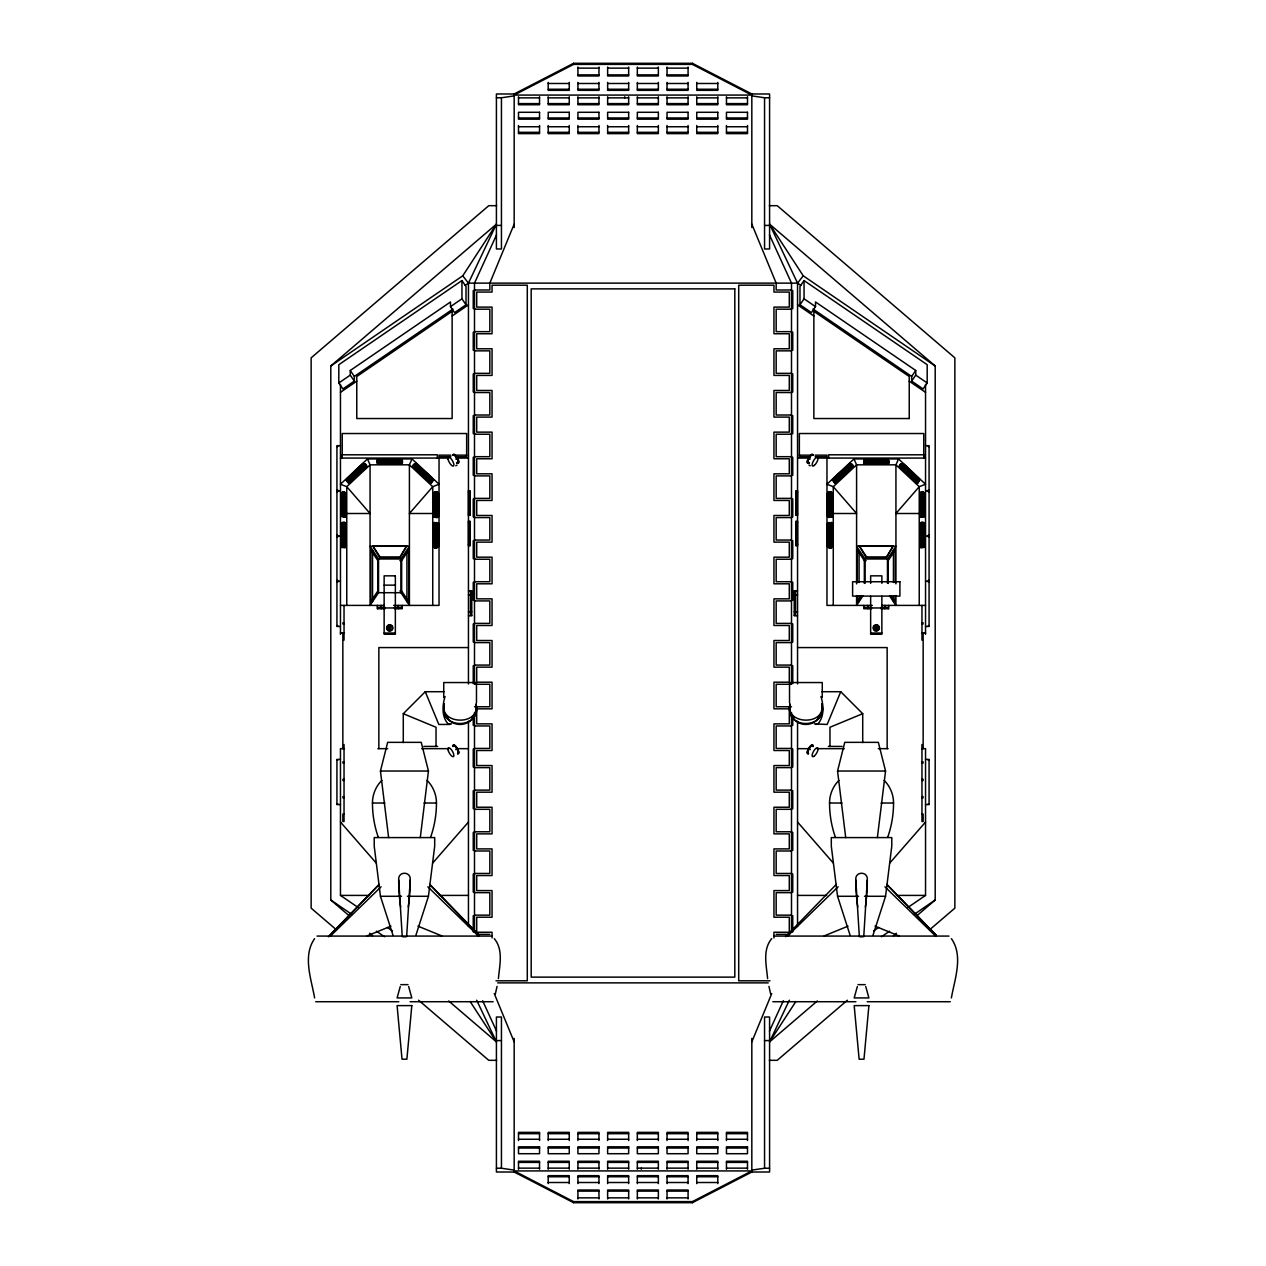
<?xml version="1.0" encoding="UTF-8"?>
<svg xmlns="http://www.w3.org/2000/svg" width="1266" height="1266" viewBox="0 0 1266 1266"><rect width="100%" height="100%" fill="white"/><g stroke="black" fill="none" stroke-linecap="round" stroke-linejoin="round"><path stroke-width="1.5" d="M340.918 515.642L340.965 493.123L344.811 492.442M341.883 516.148L341.852 493.613M341.852 524.108L341.852 545.947M341.883 546.643L341.867 523.871M345.143 523.649L345.175 546.421M341.915 492.933L342.326 492.015L345.697 492.933L345.76 515.452L345.286 517.303L341.915 516.37M341.978 523.792C341.424 521.275 346.694 521.782 345.76 524.346L345.697 546.865L345.286 547.798L342.137 547.213M437.435 516.496L434.206 517.303L433.795 516.37L433.732 493.867C432.703 491.24 438.368 490.717 437.356 493.408M437.482 546.675C437.862 549.112 432.766 548.415 433.732 545.947L433.795 523.428L434.206 522.494L437.435 523.317M437.577 516.37L437.577 492.933M437.498 547.244L437.53 523.222M438.558 515.642L438.558 493.487M438.558 546.137L438.542 523.792M827.442 515.642L827.442 493.487M828.502 547.244L828.613 545.915L827.426 545.931L827.442 523.966M830.29 492.442L830.543 516.006L830.227 492.965M830.29 547.371L830.243 522.89M830.575 546.137L830.528 523.618M831.287 517.288L831.556 492.553M831.461 522.747L831.635 546.865M828.66 493.313C827.568 491.145 833.202 491.129 832.268 493.867L832.205 516.37L831.857 517.288L828.565 516.496M828.613 523.19L831.794 522.494L832.205 523.428L832.268 545.947C833.155 548.384 828.201 549.048 828.518 546.675M924.085 516.37L920.714 517.303L920.303 516.37L920.24 493.867C919.527 489.895 925.62 493.234 924.085 492.933M923.863 547.213L920.714 547.798L920.303 546.865L920.24 524.346C919.258 521.766 924.607 521.244 924.022 523.792M920.825 515.927L920.825 493.613M920.904 493.867L920.873 492.933M920.825 546.421L920.857 523.649M922.328 492.379L921.949 515.832M921.949 523.966L921.949 546.326M924.924 515.563L921.521 515.895L921.49 493.898C921.062 492.015 925.367 492.015 924.94 493.898M925.082 515.642L925.035 493.123L921.3 492.379M924.924 546.057L924.797 547.371L920.999 547.403M925.082 546.137L925.082 524.361L923.911 524.377L924.117 546.643M342.105 524.235L342.896 522.494M344.051 515.832L343.672 492.379M345.175 515.927L345.175 493.613M344.051 546.326L344.051 523.966M434.396 493.661L434.396 492.727M437.625 515.927L437.498 492.553M437.055 546.184L436.643 547.782M437.625 546.421L437.593 523.649M831.572 516.006C828.613 519.646 824.625 515.199 831.018 515.563L831.018 493.898C831.445 492.015 827.141 492.015 827.584 493.898L827.489 516.18M924.133 515.927L924.148 493.613M924.133 546.421L925.082 545.931M406.639 936.713L410.2 879.997C411.197 871.008 397.714 871.008 398.711 879.997L402.256 936.713M863.744 936.713L867.289 879.997C868.286 871.008 854.803 871.008 855.8 879.997L859.361 936.713M413.982 465.097L430.867 481.286M414.425 465.54L430.725 481.159M432.798 480.795L431.089 483.201L430.139 482.852L413.665 467.502C411.054 466.426 414.647 461.979 415.849 464.669M899.54 465.477L899.81 466.236M900.49 465.097L918.42 481.776M918.894 480.431L902.642 464.923C901.566 461.9 897.42 466.22 900.189 467.502L916.647 482.852L917.597 483.201L919.274 480.574M919.195 481.46L918.483 480.257M345.017 523.459L340.997 523.459L340.934 546.326L341.298 547.418L345.048 547.244M434.412 523.966L434.491 522.89M437.055 515.927L436.643 517.288M438.542 516.006L438.416 493.898C438.985 492.142 434.586 491.952 434.982 493.898L434.982 515.42C443.211 516.449 434.475 519.835 434.396 515.436L434.444 492.553M827.584 493.629L827.758 492.395L831.287 492.031M827.458 523.792L827.442 546.326M828.407 523.649L828.375 546.421M920.92 493.487L921.11 492.158M924.117 516.148L925.082 515.436M924.908 515.8L924.797 516.876L921.189 516.876M420.296 837.586L428.446 771.026L421.246 742.351L387.649 742.351L380.449 771.026L388.615 837.586M877.385 837.586L885.551 771.026L878.351 742.351L844.754 742.351L837.554 771.026L845.704 837.586M415.849 935.416L428.446 896.281L434.697 846.147L434.697 837.586L374.214 837.586L374.214 846.147L380.449 896.281L393.061 935.416M872.939 935.416L885.551 896.281L891.786 846.147L891.786 837.586L831.303 837.586L831.303 846.147L837.554 896.281L850.151 935.416M342.453 493.154L342.896 492.015M343.893 515.8L345.76 515.452M345.032 516.18L344.827 517.24M343.877 546.39L343.893 524.013M344.004 546.675L345.76 545.947M435.472 523.618L435.425 546.137M435.82 523.444L433.732 524.346M828.423 492.933L828.423 516.37M828.977 493.154L829.42 492.015M922.107 493.518L922.17 516.164M922.107 524.013L922.123 546.39M498.408 978.618C499.532 965.483 503.662 949.848 494.294 938.644M342.026 523.459L342.089 522.747M343.877 515.895L343.672 516.924M345.08 516.575L345.127 492.933M435.599 523.902L435.805 522.874M437.53 516.575L437.197 516.354M828.47 523.222L828.613 524.377L827.426 524.361M828.644 523.902L828.597 522.747M828.993 523.428L829.42 522.494M831.604 547.07L831.287 547.782M920.968 523.618L924.702 522.874L924.94 524.377M922.012 523.459L922.328 522.874M444.287 704.893C438.4 730.514 483.042 729.2 475.921 703.833A16.363 16.363 0 0 1 460.112 724.453A16.363 16.363 0 0 1 444.287 703.833C438.701 724.912 480.162 725.829 475.921 704.893M790.079 704.893C784.192 730.514 828.834 729.2 821.713 703.833A16.363 16.363 0 0 1 805.888 724.453A16.363 16.363 0 0 1 790.079 703.833C784.493 724.912 825.938 725.829 821.713 704.893M346.821 481.523L347.517 480.257M347.121 480.463L363.358 464.923C364.434 461.868 368.643 466.22 365.811 467.502L349.353 482.852L348.403 483.201L346.773 480.463M365.51 465.097L347.58 481.776M833.012 479.403L835.386 481.65L851.464 466.616L852.002 465.841L849.264 464.068M851.591 465.492L835.133 481.286M852.018 465.097L835.433 481.017M497.047 986.404L495.307 994.111M341.108 523.808L344.273 523.444L344.51 524.377L344.479 546.39L341.14 546.58M343.846 516.085L343.893 493.518M343.861 546.501L343.672 547.418M828.502 492.553L828.613 493.898L827.426 493.867M951.383 997.925C954.675 979.077 963.553 955.941 951.399 938.644M377.094 461.125L378.028 460.729M377.474 460.555L378.835 460.333M378.043 460.555C377.015 458.846 375.907 464.954 378.945 463.815L400.531 463.815C404.471 464.005 401.607 459.59 400.531 459.162C403.174 458.434 403.031 463.989 400.531 463.15M401.433 461.789L402.018 461.758M402.366 462.85L400.926 463.134M863.982 460.555C867.669 456.615 860.579 462.47 865.469 463.15M888.526 461.758L887.403 461.963M888.89 462.85L887.244 463.134M400.246 986.546L397.097 997.925L411.814 997.925L408.649 986.546M857.351 986.546L854.186 997.925L868.903 997.925L865.754 986.546M921.015 523.317L921.284 522.494M924.86 546.58L921.521 546.39L921.49 524.377L921.727 523.444L924.892 523.808M445.062 696.506C442.309 705.225 441.517 716.714 448.101 723.883L451.614 723.883M366.175 466.015C359.465 462.217 365.732 462.77 364.94 466.616L349.242 481.349C348.292 482.884 345.254 479.893 346.947 478.896L362.867 463.799M852.635 466.11L849.913 463.403L832.838 479.355M434.539 522.747L434.365 546.865M830.259 516.322L830.29 516.876M831.414 547.213C823.976 542.386 828.692 551.153 831.018 545.915L831.018 524.377C827.458 519.345 825.448 526.846 831.287 522.51M514.17 224.129L489.831 283.125L489.831 289.993L474.497 289.993M751.83 1041.871L771.738 993.604M821.808 691.711L840.735 691.711L827.173 724.453L814.386 723.883M432.735 513.505L409.409 513.505L432.735 486.698L439.033 484.245L412.02 458.925L409.409 464.828L409.409 605.401L400.958 592.694L400.958 558.986L409.409 546.263L370.068 546.263L378.534 558.986L378.534 592.694L370.068 605.401L370.068 464.828L367.472 458.925L340.459 484.245L346.757 486.698L370.068 513.505L346.757 513.505M919.243 513.505L895.932 513.505L919.243 486.698L925.541 484.245L898.528 458.925L895.932 464.828L895.932 583.895M496.541 234.859L474.497 283.125L474.497 683.624M769.459 1031.141L783.337 1000.757M468.452 683.972L468.452 283.125L496.414 224.129L330.806 365.985L330.806 900.015L348.704 915.35M817.33 1000.979L769.586 1041.871L789.319 1000.219M346.457 480.764L363.753 464.274M366.19 466.236L366.491 465.54M808.61 459.21L808.958 458.276L810.256 459.02M808.61 749.82L808.958 748.871L810.256 749.63M435.82 492.949L433.732 493.867M809.781 457.184L809.243 458.007M809.781 747.795L809.243 748.617M330.806 365.985L462.755 275.814L496.414 224.129M769.586 1041.871L795.871 1001.501M399.407 558.179L406.782 545.836L372.71 545.836L380.085 558.179L399.407 558.179L406.782 545.836M408.712 601.619L401.654 591.016L401.654 560.648L408.712 550.045L408.712 601.619L406.924 601.619M885.915 558.179L893.29 545.836L859.218 545.836L866.593 558.179L885.915 558.179L893.29 545.836M859.076 601.619L857.288 601.619L861.323 595.574M862.921 595.875L856.591 605.401L856.591 595.558M887.466 583.325L887.466 558.986L895.932 546.263L856.591 546.263L865.042 558.986L865.042 583.325M804.052 280.561L799.985 286.512L799.985 304.774L811.443 312.607L815.51 306.641L815.51 301.973L915.729 370.479L915.729 375.132L911.662 381.098L923.104 388.915L927.187 382.965L927.187 364.703L804.052 280.561L804.052 298.808L799.985 304.774M911.662 381.098L911.662 376.429L915.729 370.479M833.06 479.323L832.49 480.051L834.864 482.789M344.811 516.876L340.997 516.338L341.06 493.898C340.633 492.015 344.938 492.015 344.51 493.898L344.479 515.895L341.092 515.8M435.805 492.379L435.599 515.8L433.732 515.452M346.615 479.244L345.982 480.051L348.387 482.568M833.234 480.336L833.645 479.83M471.696 717.806L473.31 715.701M314.601 938.644C302.447 955.941 311.325 979.077 314.617 997.925M817.488 717.806L819.102 715.701M771.706 938.644C762.338 949.848 766.468 965.483 767.592 978.618M797.548 683.972L797.548 283.125L803.245 275.814L769.586 224.129L935.194 365.985L935.194 900.015L917.296 915.35M456.773 462.739A4.526 1.583 60 0 0 457.327 462.945L458.023 462.533A4.526 1.583 60 0 0 457.39 459.21L457.042 458.276L455.744 459.02M456.33 747.731A4.526 1.583 60 0 0 453.766 745.516L452.959 745.99A4.526 1.583 60 0 0 452.959 746.513M453.117 746.228A4.7 1.646 60 0 1 456.963 748A4.7 1.646 60 0 1 457.77 753.492L458.023 753.143M888.479 462.881L887.783 459.21L865.501 459.289C863.871 458.672 863.523 462.976 865.501 462.565L887.498 462.549L887.292 459.305M432.608 863.127L468.452 822.045M889.697 863.127L925.541 822.045M349.511 482.014L365.921 466.568M413.665 467.502L414.947 466.189M415.881 465.144L416.925 464.052L432.798 478.944M429.411 482.267L430.646 480.906M415.739 464.274L431.833 479.64L432.655 478.801M900.189 467.502L901.455 466.189L917.375 481.286M917.154 480.906L916.679 482.172M918.451 479.751L919.433 479.086M917.708 482.52L919.765 479.482L903.275 463.91M346.567 479.086L362.567 464.052L363.421 464.669M379.214 884.38L328.48 936.729L378.597 884.997M785.585 936.729L836.32 884.38M403.284 742.572L403.284 713.692L425.265 691.711L444.192 691.711M330.521 935.938L381.05 886.817M787.61 935.938L838.139 886.817M833.202 478.944L849.075 464.052L850.119 465.144M833.803 479.672L850.261 464.274M833.218 480.843L834.911 483.201L835.861 482.852L852.335 467.502C854.914 466.474 851.432 462.058 850.246 464.606M347.612 480.985L364.687 464.97M347.913 481.302L364.988 465.287M898.528 458.925L853.98 458.925L826.967 484.245L833.265 486.698L856.591 513.505L833.265 513.505M833.977 479.498L849.723 464.733M834.12 480.985L851.195 464.97M838.693 477.298L851.496 465.287M836.019 482.014L851.939 467.091M849.787 464.812L851.116 464.052M836.146 481.776L835.149 482.647M893.416 935.796L896.407 933.248M847.381 1000.219L777.213 1060.322L769.317 1060.322M929.481 929.893L954.865 908.149L954.865 357.851L777.213 205.678L769.317 205.678M348.625 481.286L364.655 466.268L365.811 467.502M349.321 482.172L348.846 480.906M363.975 464.828L365.273 464.211M349.337 482.03L348.672 482.473M434.776 492.015C433.146 493.629 439.46 490.733 438.416 493.629M434.776 522.494C440.251 526.387 439.207 519.899 434.982 524.377L434.982 545.915C435.773 550.647 443.527 542.987 434.586 547.213M835.069 481.159L834.088 481.776M461.948 280.561L338.813 364.703L338.813 382.965L342.896 388.915L354.338 381.098L354.338 376.429L350.271 370.479L450.49 301.973L450.49 306.641L454.557 312.607L466.015 304.774L466.015 286.512L461.948 280.561L461.948 298.808L466.015 304.774M465.208 285.341L468.452 283.125L797.548 283.125L800.792 285.341M338.813 382.965L350.271 375.132L350.271 370.479M450.49 306.641L461.948 298.808M354.338 376.429L452.943 309.046M340.459 392.318L356.775 381.161M452.136 315.994L468.452 304.837M873.698 930.842L878.557 927.519M907.722 907.58L925.541 895.41L925.541 748.665L921.601 748.665M881.437 936.745L889.587 931.19M914.02 914.479L935.194 900.015M363.722 464.606L364.608 464.052M414.884 464.052L416.213 464.812M431.912 481.776L430.931 481.159M900.727 464.211L902.025 464.828M901.392 464.052L902.278 464.606M916.806 482.156L917.977 482.789M456.757 458.007L456.219 457.184A4.526 1.583 60 0 0 454.858 455.633M455.776 465.793L457.073 465.049M456.757 748.617L456.219 747.795M455.744 749.63L457.042 748.871L457.39 749.82M457.691 753.492L458.134 753.08A4.526 1.583 60 0 0 457.501 749.757M514.17 95.884L501.447 97.767L501.447 248.975L496.414 248.975L496.414 93.985L514.17 93.985L573.593 63.3L692.407 63.3L751.83 93.985L769.586 93.985L769.586 248.975L764.553 248.975L764.553 97.767L751.83 95.884M573.593 64.392L514.17 95.077L751.83 95.077L692.407 64.392L573.593 64.392L573.593 63.3M692.407 1201.608L751.83 1170.923L514.17 1170.923L573.593 1201.608L692.407 1201.608L692.407 1202.7L573.593 1202.7L514.17 1172.015L496.414 1172.015L496.414 1017.025L501.447 1017.025L501.447 1168.233L514.17 1170.116M692.407 1202.7L751.83 1172.015L769.586 1172.015L769.586 1017.025L764.553 1017.025L764.553 1168.233L751.83 1170.116M862.716 742.572L862.716 713.692L829.974 727.254L829.974 746.418M367.156 935.875L390.941 926.158M824.245 935.875L848.03 926.158M864.298 460.333L863.618 463.356L864.536 463.752L887.055 463.815C890.061 464.97 889.048 458.846 887.957 460.555M888.653 463.008L887.783 463.103M816.143 724.453L817.899 723.883C824.482 716.714 823.691 705.225 820.938 696.506M863.998 460.27L865.01 460.349M431.089 482.568L433.51 480.051L432.925 479.086L416.767 463.91L415.628 463.277L413.365 466.11M917.85 482.821L916.663 482.03M378.835 459.289L378.502 462.549L401.449 462.343L400.99 459.321L378.756 459.162L377.49 459.463L377.679 462.96M378.249 460.128L401.243 460.128M401.1 462.09L400.531 463.815M864.757 460.128L887.751 460.128M887.055 463.815L887.608 462.09M378.471 460.112L378.961 459.162L400.531 459.162M400.784 463.229L378.945 463.229M887.244 462.106L865.469 462.106M577.929 68.142L598.96 68.142M607.633 68.142L628.664 68.142M637.336 68.142L658.367 68.142M667.04 68.142L688.071 68.142M577.929 74.884L598.96 74.884M607.633 74.884L628.664 74.884M637.336 74.884L658.367 74.884M667.04 74.884L688.071 74.884M548.21 83.493L569.257 83.493M577.929 83.493L598.96 83.493M607.633 83.493L628.664 83.493M637.336 83.493L658.367 83.493M667.04 83.493L688.071 83.493M696.743 83.493L717.79 83.493M548.21 89.237L569.257 89.237M577.929 89.237L598.96 89.237M607.633 89.237L628.664 89.237M637.336 89.237L658.367 89.237M667.04 89.237L688.071 89.237M696.743 89.237L717.79 89.237M496.414 97.767L501.447 97.767M518.506 97.862L539.538 97.862M548.21 97.862L569.257 97.862M577.929 97.862L598.96 97.862M607.633 97.862L628.664 97.862M637.336 97.862L658.367 97.862M667.04 97.862L688.071 97.862M696.743 97.862L717.79 97.862M726.462 97.862L747.494 97.862M764.553 97.767L769.586 97.767M518.506 103.606L539.538 103.606M548.21 103.606L569.257 103.606M577.929 103.606L598.96 103.606M607.633 103.606L628.664 103.606M637.336 103.606L658.367 103.606M667.04 103.606L688.071 103.606M696.743 103.606L717.79 103.606M726.462 103.606L747.494 103.606M518.506 117.96L539.538 117.96M548.21 117.96L569.257 117.96M577.929 117.96L598.96 117.96M607.633 117.96L628.664 117.96M637.336 117.96L658.367 117.96M667.04 117.96L688.071 117.96M696.743 117.96L717.79 117.96M726.462 117.96L747.494 117.96M518.506 126.742L539.538 126.742M548.21 126.742L569.257 126.742M577.929 126.742L598.96 126.742M607.633 126.742L628.664 126.742M637.336 126.742L658.367 126.742M667.04 126.742L688.071 126.742M696.743 126.742L717.79 126.742M726.462 126.742L747.494 126.742M518.506 132.313L539.538 132.313M548.21 132.313L569.257 132.313M577.929 132.313L598.96 132.313M607.633 132.313L628.664 132.313M637.336 132.313L658.367 132.313M667.04 132.313L688.071 132.313M696.743 132.313L717.79 132.313M726.462 132.313L747.494 132.313M496.683 205.678L488.787 205.678L311.135 357.851L311.135 908.149L336.519 929.893M496.414 225.427L501.447 225.427M764.553 225.427L769.586 225.427M791.503 289.993L776.169 289.993L776.169 283.125L751.83 224.129M474.497 290.626L473.247 290.626L473.247 308.54L474.497 308.54M791.503 290.626L792.753 290.626L792.753 308.54L791.503 308.54M474.497 309.189L489.831 309.189L489.831 331.66L474.497 331.66M791.503 309.189L776.169 309.189L776.169 331.66L791.503 331.66M474.497 332.309L473.247 332.309L473.247 350.207L474.497 350.207M791.503 332.309L792.753 332.309L792.753 350.207L791.503 350.207M474.497 350.856L489.831 350.856L489.831 373.343L474.497 373.343M791.503 350.856L776.169 350.856L776.169 373.343L791.503 373.343M474.497 373.992L473.247 373.992L473.247 391.89L474.497 391.89M791.503 373.992L792.753 373.992L792.753 391.89L791.503 391.89M474.497 392.539L489.831 392.539L489.831 415.011L474.497 415.011M791.503 392.539L776.169 392.539L776.169 415.011L791.503 415.011M474.497 415.659L473.247 415.659L473.247 433.573L474.497 433.573M791.503 415.659L792.753 415.659L792.753 433.573L791.503 433.573M474.497 434.222L489.831 434.222L489.831 456.694L474.497 456.694M791.503 434.222L776.169 434.222L776.169 456.694L791.503 456.694M340.459 445.679L336.93 445.679L336.93 626.48L340.459 626.48M925.541 445.679L929.07 445.679L929.07 626.48L925.541 626.48M336.93 446.518L337.816 446.518M928.184 446.518L929.07 446.518M450.87 455.159L439.033 455.159L439.033 456.773L450.87 456.773M454.81 455.159L466.648 455.159M799.352 455.159L811.19 455.159M815.13 455.159L826.967 455.159L826.967 456.773L815.13 456.773M456.789 456.773L466.648 456.773L466.648 433.526L342.247 433.526L342.247 456.773M809.211 456.773L799.352 456.773L799.352 433.526L923.753 433.526L923.753 456.773M474.497 457.343L473.247 457.343L473.247 475.241L474.497 475.241M791.503 457.343L792.753 457.343L792.753 475.241L791.503 475.241M340.459 458.07L448.829 458.07M456.678 458.07L468.452 458.07M797.548 458.07L809.322 458.07M817.171 458.07L925.541 458.07M367.472 458.925L412.02 458.925M865.469 459.162L887.039 459.162L887.529 460.112M378.043 461.235L401.449 461.235M864.551 461.235L887.957 461.235M400.531 462.106L378.756 462.106M887.055 463.229L865.216 463.229M474.497 475.889L489.831 475.889L489.831 498.377L474.497 498.377M791.503 475.889L776.169 475.889L776.169 498.377L791.503 498.377M336.93 490.037L337.816 490.037M928.184 490.037L929.07 490.037M468.452 490.385L468.452 515.673M797.548 490.385L797.548 515.673M336.93 490.876L340.459 490.876M469.037 490.765L470.097 490.765L470.097 515.278L469.037 515.294M796.963 490.765L795.903 490.765L795.903 515.278L796.963 515.294M925.541 490.876L929.07 490.876M469.037 491.319L470.097 491.319M795.903 491.319L796.963 491.319M336.93 491.73L337.816 491.73M928.184 491.73L929.07 491.73M468.452 492.237L470.097 492.252M795.903 492.252L797.548 492.237M469.037 492.268L470.097 492.268M795.903 492.268L796.963 492.268M340.918 493.867L342.089 493.898M343.909 493.898L345.76 493.867M437.387 493.898L438.574 493.867M830.433 493.898L832.268 493.867M920.24 493.867L922.091 493.898L922.107 515.8M923.911 493.898L925.082 493.867M474.497 499.01L473.247 499.01L473.247 516.924L474.497 516.924M791.503 499.01L792.753 499.01L792.753 516.924L791.503 516.924M468.452 513.822L470.097 513.79M795.903 513.806L797.548 513.822M469.037 514.724L470.097 514.724M795.903 514.724L796.963 514.724M340.918 515.436L341.867 515.927M437.387 515.42L438.574 515.436M827.426 515.436L828.47 515.832M830.433 515.42L832.268 515.452M920.24 515.452L922.091 515.42M474.497 517.572L489.831 517.572L489.831 540.044L474.497 540.044M791.503 517.572L776.169 517.572L776.169 540.044L791.503 540.044M468.452 520.88L468.452 546.168M797.548 520.88L797.548 546.168M469.037 521.244L470.097 521.244L470.097 545.773L469.037 545.788M796.963 521.244L795.903 521.244L795.903 545.773L796.963 545.788M469.037 521.814L470.097 521.814M795.903 521.814L796.963 521.814M468.452 522.731L470.097 522.763M795.903 522.763L797.548 522.731M342.089 524.377L340.918 524.361L340.918 546.137M343.909 524.377L345.76 524.346M437.387 524.377L438.558 523.966M830.433 524.377L832.268 524.346M920.24 524.346L922.091 524.377L922.012 546.833M336.93 535.249L337.816 535.249M928.184 535.249L929.07 535.249M336.93 536.088L340.459 536.088M925.541 536.088L929.07 536.088M336.93 536.926L337.816 536.926M928.184 536.926L929.07 536.926M474.497 540.693L473.247 540.693L473.247 558.607L474.497 558.607M791.503 540.693L792.753 540.693L792.753 558.607L791.503 558.607M468.452 544.317L470.097 544.285M795.903 544.285L797.548 544.317M469.037 545.219L470.097 545.219M795.903 545.219L796.963 545.219M340.918 545.931L341.867 546.421M433.732 545.947L435.567 545.915L435.805 547.418M437.387 545.915L438.574 545.931L438.574 524.361M830.433 545.915L832.268 545.947M920.24 545.947L922.091 545.915M372.71 545.836L380.085 556.929L399.407 556.929M859.218 545.836L866.593 556.929L885.915 556.929M378.534 558.986L400.958 558.986M865.042 558.986L887.466 558.986M474.497 559.24L489.831 559.24L489.831 581.727L474.497 581.727M791.503 559.24L776.169 559.24L776.169 581.727L791.503 581.727M399.882 560.648L401.654 560.648M857.288 582.518L857.288 550.045L864.346 560.648L866.118 560.648M336.93 580.445L337.816 580.445M928.184 580.445L929.07 580.445M336.93 581.284L340.459 581.284M925.541 581.284L929.07 581.284M336.93 582.123L337.816 582.123M928.184 582.123L929.07 582.123M474.497 582.376L473.247 582.376L473.247 600.274L474.497 600.274M791.503 582.376L792.753 582.376L792.753 600.274L791.503 600.274M384.136 585.145L395.356 585.145M468.452 590.795L471.759 590.795L471.759 615.798L468.452 615.798M797.548 590.795L794.241 590.795L794.241 615.798L797.548 615.798M399.882 591.016L401.654 591.016M471.759 591.269L470.461 591.269L470.461 615.292L471.759 615.323M794.241 591.269L795.539 591.269L795.539 615.292L794.241 615.323M378.534 592.694L400.958 592.694M468.452 594.798L471.759 594.814M794.241 594.798L797.548 594.798M474.497 600.923L489.831 600.923L489.831 623.394L474.497 623.394M791.503 600.923L776.169 600.923L776.169 623.394L791.503 623.394M340.459 605.401L384.136 605.401M393.679 605.401L439.033 605.401L439.033 458.07M872.321 605.401L826.967 605.401L826.967 458.07M881.864 605.401L925.541 605.401M378.186 607.411L385.022 607.411M394.454 607.411L401.654 607.411M864.346 607.411L871.546 607.411M880.978 607.411L887.814 607.411M384.136 607.965L395.356 607.965M870.644 607.965L881.864 607.965M385.022 608.724L377.236 608.724L377.236 605.401M394.454 608.724L402.24 608.724L402.24 605.401M871.546 608.724L863.76 608.724L863.76 605.401M880.978 608.724L888.764 608.724L888.764 605.401M468.452 611.81L471.759 611.795M794.241 611.795L797.548 611.81M342.849 622.793L344.036 622.793M921.965 622.793L923.151 622.793M342.849 623.98L344.036 623.98M474.497 624.043L473.247 624.043L473.247 641.957L474.497 641.957M791.503 624.043L792.753 624.043L792.753 641.957L791.503 641.957M921.965 623.98L923.151 623.98M336.93 625.641L337.816 625.641M928.184 625.641L929.07 625.641M340.459 633L344.399 633M384.136 633.016L395.356 633.016M870.644 633.016L881.864 633.016M921.601 633L925.541 633M474.497 642.606L489.831 642.606L489.831 665.077L474.497 665.077M791.503 642.606L776.169 642.606L776.169 665.077L791.503 665.077M468.452 647.575L378.851 647.575L378.851 748.665M797.548 647.575L887.15 647.575L887.15 748.665M474.497 665.726L473.247 665.726L473.247 683.624M791.503 665.726L792.753 665.726L792.753 683.624M474.497 684.273L489.831 684.273L489.831 706.76L474.497 706.76M791.503 684.273L776.169 684.273L776.169 706.76L791.503 706.76M449.857 724.453L438.827 724.453L425.265 691.711M474.497 725.307L473.247 725.307L473.247 716.35M791.503 725.307L792.753 725.307L792.753 716.35M474.497 725.956L489.831 725.956L489.831 748.428L474.497 748.428M791.503 725.956L776.169 725.956L776.169 748.428L791.503 748.428M423.888 746.418L437.656 746.418M828.344 746.418L842.112 746.418M344.399 748.665L340.459 748.665L340.459 895.41L358.278 907.58M377.869 748.665L387.712 748.665M421.705 748.665L448.971 748.665M456.63 748.665L468.452 748.665M797.548 748.665L809.37 748.665M817.029 748.665L844.295 748.665M878.288 748.665L888.131 748.665M474.497 749.076L473.247 749.076L473.247 766.99L474.497 766.99M791.503 749.076L792.753 749.076L792.753 766.99L791.503 766.99M340.459 759.394L336.93 759.394L336.93 804.59L340.459 804.59M925.541 759.394L929.07 759.394L929.07 804.59L925.541 804.59M336.93 760.233L337.816 760.233M928.184 760.233L929.07 760.233M342.849 761.895L344.036 761.895M921.965 761.895L923.151 761.895M342.849 763.082L344.036 763.082M921.965 763.082L923.151 763.082M474.497 767.623L489.831 767.623L489.831 790.111L474.497 790.111M791.503 767.623L776.169 767.623L776.169 790.111L791.503 790.111M380.449 771.026L428.446 771.026M837.554 771.026L885.551 771.026M342.849 779.286L344.036 779.286M921.965 779.286L923.151 779.286M342.849 780.457L344.036 780.457M921.965 780.457L923.151 780.457M474.497 790.759L473.247 790.759L473.247 808.658L474.497 808.658M791.503 790.759L792.753 790.759L792.753 808.658L791.503 808.658M342.849 796.662L344.036 796.662M921.965 796.662L923.151 796.662M342.849 797.849L344.036 797.849M921.965 797.849L923.151 797.849M378.265 837.19A103.337 103.337 0 0 1 372.457 803.024L384.896 803.024M423.999 803.024L436.454 803.024A103.337 103.337 0 0 1 430.63 837.19M835.37 837.19A103.337 103.337 0 0 1 829.547 803.024L842.001 803.024M881.104 803.024L893.543 803.024A103.337 103.337 0 0 1 887.735 837.19M336.93 803.752L337.816 803.752M928.184 803.752L929.07 803.752M474.497 809.306L489.831 809.306L489.831 831.778L474.497 831.778M791.503 809.306L776.169 809.306L776.169 831.778L791.503 831.778M344.036 814.054L342.849 814.054L342.849 821.523L344.036 821.523L344.036 744.503M921.965 814.054L923.151 814.054L923.151 821.523L921.965 821.523L921.965 744.503M474.497 832.427L473.247 832.427L473.247 850.341L474.497 850.341M791.503 832.427L792.753 832.427L792.753 850.341L791.503 850.341M474.497 850.989L489.831 850.989L489.831 873.461L474.497 873.461M791.503 850.989L776.169 850.989L776.169 873.461L791.503 873.461M474.497 874.11L473.247 874.11L473.247 892.008L474.497 892.008M791.503 874.11L792.753 874.11L792.753 892.008L791.503 892.008M474.497 892.657L489.831 892.657L489.831 915.144L474.497 915.144M791.503 892.657L776.169 892.657L776.169 915.144L791.503 915.144M340.459 895.41L369.545 895.41M439.365 895.41L468.452 895.41M797.548 895.41L826.635 895.41M896.455 895.41L925.541 895.41M380.449 896.281L401.496 896.281M407.399 896.281L428.446 896.281M837.554 896.281L858.601 896.281M864.504 896.281L885.551 896.281M474.497 915.793L473.247 915.793L473.247 931.903M791.503 915.793L792.753 915.793L792.753 931.903M476.412 934.34L489.831 934.34M776.169 934.34L789.588 934.34M317.038 936.08L491.873 936.08M774.127 936.08L948.962 936.08M495.971 980.802L527.289 980.802L527.289 285.198L492.047 285.198L492.047 292.066L476.712 292.066L476.712 307.1L492.047 307.1L492.047 333.749L476.712 333.749L476.712 348.783L492.047 348.783L492.047 375.416L476.712 375.416L476.712 390.466L492.047 390.466L492.047 417.1L476.712 417.1L476.712 432.133L492.047 432.133L492.047 458.767L476.712 458.767L476.712 473.816L492.047 473.816L492.047 500.45L476.712 500.45L476.712 515.484L492.047 515.484L492.047 542.133L476.712 542.133L476.712 557.167L492.047 557.167L492.047 583.8L476.712 583.8L476.712 598.85L492.047 598.85L492.047 625.483L476.712 625.483L476.712 640.517L492.047 640.517L492.047 667.15L476.712 667.15L476.712 682.2L492.047 682.2L492.047 708.833L476.712 708.833L476.712 723.867L492.047 723.867L492.047 750.516L476.712 750.516L476.712 765.55L492.047 765.55L492.047 792.184L476.712 792.184L476.712 807.233L492.047 807.233L492.047 833.867L476.712 833.867L476.712 848.9L492.047 848.9L492.047 875.534L476.712 875.534L476.712 890.584L492.047 890.584L492.047 917.217L476.712 917.217L476.712 932.251L492.047 932.251L492.047 937.964M770.029 980.802L738.711 980.802L738.711 285.198L773.953 285.198L773.953 292.066L789.288 292.066L789.288 307.1L773.953 307.1L773.953 333.749L789.288 333.749L789.288 348.783L773.953 348.783L773.953 375.416L789.288 375.416L789.288 390.466L773.953 390.466L773.953 417.1L789.288 417.1L789.288 432.133L773.953 432.133L773.953 458.767L789.288 458.767L789.288 473.816L773.953 473.816L773.953 500.45L789.288 500.45L789.288 515.484L773.953 515.484L773.953 542.133L789.288 542.133L789.288 557.167L773.953 557.167L773.953 583.8L789.288 583.8L789.288 598.85L773.953 598.85L773.953 625.483L789.288 625.483L789.288 640.517L773.953 640.517L773.953 667.15L789.288 667.15L789.288 682.2L773.953 682.2L773.953 708.833L789.288 708.833L789.288 723.867L773.953 723.867L773.953 750.516L789.288 750.516L789.288 765.55L773.953 765.55L773.953 792.184L789.288 792.184L789.288 807.233L773.953 807.233L773.953 833.867L789.288 833.867L789.288 848.9L773.953 848.9L773.953 875.534L789.288 875.534L789.288 890.584L773.953 890.584L773.953 917.217L789.288 917.217L789.288 932.251L773.953 932.251L773.953 937.964M497.728 982.875L768.272 982.875M400.768 984.647L408 984.647M858 984.647L865.232 984.647M315.725 1001.722L398.79 1001.722M410.105 1001.722L493.17 1001.722M772.83 1001.722L855.895 1001.722M867.21 1001.722L950.275 1001.722M496.414 1040.573L501.447 1040.573M764.553 1040.573L769.586 1040.573M496.683 1060.322L488.787 1060.322L418.619 1000.219M518.506 1133.687L539.538 1133.687M548.21 1133.687L569.257 1133.687M577.929 1133.687L598.96 1133.687M607.633 1133.687L628.664 1133.687M637.336 1133.687L658.367 1133.687M667.04 1133.687L688.071 1133.687M696.743 1133.687L717.79 1133.687M726.462 1133.687L747.494 1133.687M518.506 1139.258L539.538 1139.258M548.21 1139.258L569.257 1139.258M577.929 1139.258L598.96 1139.258M607.633 1139.258L628.664 1139.258M637.336 1139.258L658.367 1139.258M667.04 1139.258L688.071 1139.258M696.743 1139.258L717.79 1139.258M726.462 1139.258L747.494 1139.258M518.506 1148.04L539.538 1148.04M548.21 1148.04L569.257 1148.04M577.929 1148.04L598.96 1148.04M607.633 1148.04L628.664 1148.04M637.336 1148.04L658.367 1148.04M667.04 1148.04L688.071 1148.04M696.743 1148.04L717.79 1148.04M726.462 1148.04L747.494 1148.04M518.506 1162.394L539.538 1162.394M548.21 1162.394L569.257 1162.394M577.929 1162.394L598.96 1162.394M607.633 1162.394L628.664 1162.394M637.336 1162.394L658.367 1162.394M667.04 1162.394L688.071 1162.394M696.743 1162.394L717.79 1162.394M726.462 1162.394L747.494 1162.394M496.414 1168.233L501.447 1168.233M518.506 1168.138L539.538 1168.138M548.21 1168.138L569.257 1168.138M577.929 1168.138L598.96 1168.138M607.633 1168.138L628.664 1168.138M637.336 1168.138L658.367 1168.138M667.04 1168.138L688.071 1168.138M696.743 1168.138L717.79 1168.138M726.462 1168.138L747.494 1168.138M764.553 1168.233L769.586 1168.233M548.21 1176.763L569.257 1176.763M577.929 1176.763L598.96 1176.763M607.633 1176.763L628.664 1176.763M637.336 1176.763L658.367 1176.763M667.04 1176.763L688.071 1176.763M696.743 1176.763L717.79 1176.763M548.21 1182.507L569.257 1182.507M577.929 1182.507L598.96 1182.507M607.633 1182.507L628.664 1182.507M637.336 1182.507L658.367 1182.507M667.04 1182.507L688.071 1182.507M696.743 1182.507L717.79 1182.507M577.929 1191.116L598.96 1191.116M607.633 1191.116L628.664 1191.116M637.336 1191.116L658.367 1191.116M667.04 1191.116L688.071 1191.116M577.929 1197.858L598.96 1197.858M607.633 1197.858L628.664 1197.858M637.336 1197.858L658.367 1197.858M667.04 1197.858L688.071 1197.858M865.469 463.815L865.074 462.106M378.392 462.09L378.945 463.815M887.165 460.333L888.526 460.555M378.756 463.134L377.11 462.85M865.074 463.134L863.681 462.897M378.597 461.963L377.474 461.758M887.972 460.729L888.906 461.125M400.99 460.349L402.002 460.27M808.499 459.147A4.526 1.583 -60 0 0 807.866 462.47L808.673 462.945A4.526 1.583 -60 0 0 809.132 462.676M812.804 745.706L812.234 745.516A4.526 1.583 -60 0 0 809.67 747.731M923.104 492.015L923.547 493.154M922.328 516.924L922.123 515.895M921.221 517.288L921.015 516.496M923.104 522.494L923.911 524.377M829.357 517.288L828.945 515.927M922.328 547.418L922.139 546.501M829.357 547.782L828.945 546.184M436.58 492.015L437.023 493.154M344.716 492.015L345.08 493.487M434.713 517.288L434.444 516.18M436.58 522.494L437.007 523.428M344.716 522.494L344.985 523.317M343.672 522.874L343.988 523.459M434.713 547.782L434.396 547.07M875.059 926.158L898.844 935.875M417.97 926.158L441.755 935.875M403.284 713.692L436.026 727.254L436.026 746.418M430.994 482.726L414.061 467.091M812.804 455.095L812.234 454.905A4.526 1.583 -60 0 0 811.68 455.111M808.927 465.049L810.224 465.793M812.883 746.228A4.7 1.646 -60 0 0 809.037 748A4.7 1.646 -60 0 0 808.23 753.492L807.866 753.08A4.526 1.583 -60 0 1 808.499 749.757M803.245 275.814L935.194 365.985M804.052 298.808L815.51 306.641M915.729 375.132L927.187 382.965M813.057 309.046L911.662 376.429M797.548 304.837L813.864 315.994M909.225 381.161L925.541 392.318M387.443 927.519L392.302 930.842M330.806 900.015L351.98 914.479M376.413 931.19L384.563 936.745M902.247 464.274L903.433 464.052L919.163 478.801M416.736 464.068L414.014 465.809L414.536 466.616L430.614 481.65L433.019 479.466M369.593 933.248L372.584 935.796M448.67 1000.979L496.414 1041.871L476.681 1000.219M902.611 464.559L919.543 480.764M901.313 464.97L918.388 480.985M901.012 465.287L918.087 481.302M916.315 481.855L900.237 466.743M416.277 464.733L432.022 479.498M414.805 464.97L431.88 480.985M414.504 465.287L427.307 477.298M884.95 886.817L935.479 935.938M427.861 886.817L478.39 935.938M840.735 691.711L862.716 713.692M887.403 884.997L936.413 935.527L886.817 884.412M430.298 884.997L479.308 935.527L429.728 884.412M851.053 466.189L852.335 467.502M833.345 478.801L834.167 479.64M835.354 480.906L836.589 482.267M346.837 478.801L347.659 479.64M797.548 822.045L833.392 863.127M340.459 822.045L376.303 863.127M864.567 461.789L863.982 461.758M812.709 745.642L813.041 745.99A4.526 1.583 -60 0 1 813.041 746.513M462.755 275.814L468.452 283.125M792.69 715.701L794.304 717.806M446.898 715.701L448.512 717.806M919.448 479.323L917.122 481.65L901.06 466.616L900.522 465.809L902.848 463.578L899.889 466.11M350.271 375.132L354.338 381.098M891.201 595.574L895.22 601.619L895.22 595.89M889.587 595.875L895.932 605.401L895.932 595.558M470.129 1001.501L496.414 1041.871M921.11 517.161L920.968 516.18M769.586 224.129L797.548 283.125M769.459 234.859L791.503 283.125L791.503 683.624M482.663 1000.757L496.541 1031.141M853.98 458.925L856.591 464.828L856.591 583.895M494.262 993.604L514.17 1041.871M923.911 522.747L923.974 523.459M437.403 522.747L437.356 523.902M341.978 546.501L342.089 547.545M831.509 522.89L831.588 523.966M770.693 994.111L768.953 986.404M342.137 546.501L341.947 547.07M920.92 516.575L920.904 515.436M831.604 492.727L831.604 493.661M924.148 524.108L924.148 545.947M345.175 524.108L345.191 545.947M925.541 384.405L925.541 634.313M924.148 493.867L924.148 515.452M923.863 458.07L923.863 454.795L828.644 454.795L828.644 458.07M923.151 633L923.151 748.665M922.914 492.949L922.914 516.354M922.914 523.444L922.914 546.849M921.965 605.401L921.965 640.185M919.243 605.401L919.243 486.698L895.932 464.828L856.591 464.828L833.265 486.698L833.265 605.401M895.22 582.518L895.22 550.045L888.178 560.648L888.178 583.436M893.448 550.045L893.448 582.518M893.448 595.89L893.448 601.619M888.289 607.411L888.289 608.724M884.76 605.401L884.744 608.724M881.864 583.325L881.864 575.84L870.644 575.84L870.644 583.325M881.864 596.318L881.864 634.25L870.644 634.25L870.644 596.318M867.748 605.401L867.764 608.724M866.593 556.929L866.593 558.179M864.346 560.648L864.346 583.436M859.076 551.96L859.076 582.518M859.076 595.89L859.076 599.72M857.288 595.89L857.288 601.619M829.594 492.949L829.594 516.354M829.594 523.444L829.594 546.849M822.267 697.471L822.267 682.548L789.525 682.548L789.525 702.772M797.548 721.224L797.548 926.506M796.52 491.319L796.52 514.724M796.52 521.814L796.52 545.219M791.503 712.521L791.503 932.425M751.83 93.985L751.83 227.595M751.83 1038.405L751.83 1172.015M747.494 96.754L747.494 104.746L726.462 104.746L726.462 96.754M747.494 125.476L747.494 133.626L726.462 133.626L726.462 125.476M747.494 1140.524L747.494 1132.374L726.462 1132.374L726.462 1140.524M747.494 1169.246L747.494 1161.254L726.462 1161.254L726.462 1169.246M717.79 82.401L717.79 90.329L696.743 90.329L696.743 82.401M717.79 96.754L717.79 104.746L696.743 104.746L696.743 96.754M717.79 125.476L717.79 133.626L696.743 133.626L696.743 125.476M717.79 1140.524L717.79 1132.374L696.743 1132.374L696.743 1140.524M717.79 1169.246L717.79 1161.254L696.743 1161.254L696.743 1169.246M717.79 1183.599L717.79 1175.671L696.743 1175.671L696.743 1183.599M692.407 63.3L692.407 64.392M688.071 67.051L688.071 75.976L667.04 75.976L667.04 67.051M688.071 82.401L688.071 90.329L667.04 90.329L667.04 82.401M688.071 96.754L688.071 104.746L667.04 104.746L667.04 96.754M688.071 125.476L688.071 133.626L667.04 133.626L667.04 125.476M688.071 1140.524L688.071 1132.374L667.04 1132.374L667.04 1140.524M688.071 1169.246L688.071 1161.254L667.04 1161.254L667.04 1169.246M688.071 1183.599L688.071 1175.671L667.04 1175.671L667.04 1183.599M688.071 1198.949L688.071 1190.024L667.04 1190.024L667.04 1198.949M658.367 67.051L658.367 75.976L637.336 75.976L637.336 67.051M658.367 82.401L658.367 90.329L637.336 90.329L637.336 82.401M658.367 96.754L658.367 104.746L637.336 104.746L637.336 96.754M658.367 125.476L658.367 133.626L637.336 133.626L637.336 125.476M658.367 1140.524L658.367 1132.374L637.336 1132.374L637.336 1140.524M658.367 1169.246L658.367 1161.254L637.336 1161.254L637.336 1169.246M658.367 1183.599L658.367 1175.671L637.336 1175.671L637.336 1183.599M658.367 1198.949L658.367 1190.024L637.336 1190.024L637.336 1198.949M641.245 1168.138L641.245 1169.246M628.664 67.051L628.664 75.976L607.633 75.976L607.633 67.051M628.664 82.401L628.664 90.329L607.633 90.329L607.633 82.401M628.664 96.754L628.664 104.746L607.633 104.746L607.633 96.754M628.664 125.476L628.664 133.626L607.633 133.626L607.633 125.476M628.664 1140.524L628.664 1132.374L607.633 1132.374L607.633 1140.524M628.664 1169.246L628.664 1161.254L607.633 1161.254L607.633 1169.246M628.664 1183.599L628.664 1175.671L607.633 1175.671L607.633 1183.599M628.664 1198.949L628.664 1190.024L607.633 1190.024L607.633 1198.949M624.755 96.754L624.755 97.862M598.96 67.051L598.96 75.976L577.929 75.976L577.929 67.051M598.96 82.401L598.96 90.329L577.929 90.329L577.929 82.401M598.96 96.754L598.96 104.746L577.929 104.746L577.929 96.754M598.96 125.476L598.96 133.626L577.929 133.626L577.929 125.476M598.96 1140.524L598.96 1132.374L577.929 1132.374L577.929 1140.524M598.96 1169.246L598.96 1161.254L577.929 1161.254L577.929 1169.246M598.96 1183.599L598.96 1175.671L577.929 1175.671L577.929 1183.599M598.96 1198.949L598.96 1190.024L577.929 1190.024L577.929 1198.949M573.593 1201.608L573.593 1202.7M569.257 82.401L569.257 90.329L548.21 90.329L548.21 82.401M569.257 96.754L569.257 104.746L548.21 104.746L548.21 96.754M569.257 125.476L569.257 133.626L548.21 133.626L548.21 125.476M569.257 1140.524L569.257 1132.374L548.21 1132.374L548.21 1140.524M569.257 1169.246L569.257 1161.254L548.21 1161.254L548.21 1169.246M569.257 1183.599L569.257 1175.671L548.21 1175.671L548.21 1183.599M539.538 96.754L539.538 104.746L518.506 104.746L518.506 96.754M539.538 125.476L539.538 133.626L518.506 133.626L518.506 125.476M539.538 1140.524L539.538 1132.374L518.506 1132.374L518.506 1140.524M539.538 1169.246L539.538 1161.254L518.506 1161.254L518.506 1169.246M514.17 93.985L514.17 227.595M514.17 1038.405L514.17 1172.015M476.475 702.772L476.475 682.548L443.733 682.548L443.733 697.471M474.497 712.521L474.497 932.425M469.48 491.319L469.48 514.724M469.48 521.814L469.48 545.219M468.452 721.224L468.452 926.506M437.356 458.07L437.356 454.795L342.137 454.795L342.137 458.07M436.406 492.949L436.406 516.354M436.406 523.444L436.406 546.849M432.735 605.401L432.735 486.698L409.409 464.828L370.068 464.828L346.757 486.698L346.757 605.401M406.924 551.96L406.924 599.72M398.252 605.401L398.236 608.724M381.24 605.401L381.256 608.724M380.085 556.929L380.085 558.179M377.711 607.411L377.711 608.724M372.552 550.045L372.552 601.619M344.036 605.401L344.036 640.185M343.086 492.949L343.086 516.354M343.086 523.444L343.086 546.849M342.849 633L342.849 748.665M341.852 493.867L341.852 515.452M340.459 384.405L340.459 634.313M452.848 746.386A4.7 1.646 60 0 1 456.694 748.159A4.7 1.646 60 0 1 457.501 753.65M452.88 745.943A5.111 1.788 60 0 1 457.073 747.874A5.111 1.788 60 0 1 457.944 753.856M808.61 753.713A4.7 1.646 -60 0 1 809.401 748.222A4.7 1.646 -60 0 1 813.263 746.449M808.056 753.856A5.111 1.788 -60 0 1 808.927 747.874A5.111 1.788 -60 0 1 813.12 745.943M809.085 462.834A4.7 1.646 -60 0 1 808.689 458.609A4.7 1.646 -60 0 1 813.041 455.174M809.417 462.501A5.111 1.788 -60 0 1 807.186 461.552A5.111 1.788 -60 0 1 810.335 455.459A5.111 1.788 -60 0 1 813.12 455.349M809.67 457.121A4.526 1.583 -60 0 1 811.031 455.57M808.8 462.676A4.7 1.646 -60 0 1 808.42 458.45A4.7 1.646 -60 0 1 812.772 455.016M452.848 455.222A4.7 1.646 60 0 1 457.2 458.672A4.7 1.646 60 0 1 456.82 462.897M452.88 455.349A5.111 1.788 60 0 1 455.665 455.459A5.111 1.788 60 0 1 458.814 461.552A5.111 1.788 60 0 1 456.583 462.501M453.655 454.969A4.526 1.583 60 0 1 454.225 455.174M453.228 455.016A4.7 1.646 60 0 1 457.58 458.45A4.7 1.646 60 0 1 457.2 462.676M860.516 936.935A2.121 2.121 0 0 1 862.589 936.935M857.762 907.026A189.346 189.346 0 0 1 855.784 879.997M867.321 879.997A189.346 189.346 0 0 1 865.343 907.026M403.411 936.935A2.121 2.121 0 0 1 405.484 936.935M400.657 907.026A189.346 189.346 0 0 1 398.679 879.997M410.216 879.997A189.346 189.346 0 0 1 408.238 907.026M829.547 803.024A31.998 31.998 0 0 1 838.915 780.394M884.174 780.394A31.998 31.998 0 0 1 893.543 803.024M372.457 803.024A31.998 31.998 0 0 1 381.826 780.394M427.085 780.394A31.998 31.998 0 0 1 436.454 803.024M411.814 1005.615L406.877 1059.199L402.018 1059.199L397.097 1005.615L411.814 1005.615M868.903 1005.615L863.982 1059.199L859.123 1059.199L854.186 1005.615L868.903 1005.615M388.456 627.556C390.086 632.652 392.428 623.948 388.456 627.556M389.01 627.699L390.482 628.094L389.01 627.699M874.964 627.556C876.594 632.652 878.936 623.948 874.964 627.556M875.518 627.699L876.99 628.094L875.518 627.699M377.822 591.016L370.78 601.619L370.78 550.045L377.822 560.648L377.822 591.016M452.136 311.341L356.775 376.508L356.775 418.54L452.136 418.54L452.136 311.341M539.538 112.294L518.506 112.294L518.506 119.178L539.538 119.178L539.538 112.294M569.257 112.294L548.21 112.294L548.21 119.178L569.257 119.178L569.257 112.294M598.96 112.294L577.929 112.294L577.929 119.178L598.96 119.178L598.96 112.294M628.664 112.294L607.633 112.294L607.633 119.178L628.664 119.178L628.664 112.294M658.367 112.294L637.336 112.294L637.336 119.178L658.367 119.178L658.367 112.294M688.071 112.294L667.04 112.294L667.04 119.178L688.071 119.178L688.071 112.294M717.79 112.294L696.743 112.294L696.743 119.178L717.79 119.178L717.79 112.294M747.494 112.294L726.462 112.294L726.462 119.178L747.494 119.178L747.494 112.294M734.818 288.87L531.182 288.87L531.182 977.13L734.818 977.13L734.818 288.87M909.225 418.54L813.864 418.54L813.864 311.341L909.225 376.508L909.225 418.54M395.356 575.84L384.136 575.84L384.136 634.25L395.356 634.25L395.356 575.84M899.904 581.743L852.604 581.743L852.604 596.096L899.904 596.096L899.904 581.743M539.538 1146.822L518.506 1146.822L518.506 1153.706L539.538 1153.706L539.538 1146.822M569.257 1146.822L548.21 1146.822L548.21 1153.706L569.257 1153.706L569.257 1146.822M598.96 1146.822L577.929 1146.822L577.929 1153.706L598.96 1153.706L598.96 1146.822M628.664 1146.822L607.633 1146.822L607.633 1153.706L628.664 1153.706L628.664 1146.822M658.367 1146.822L637.336 1146.822L637.336 1153.706L658.367 1153.706L658.367 1146.822M688.071 1146.822L667.04 1146.822L667.04 1153.706L688.071 1153.706L688.071 1146.822M717.79 1146.822L696.743 1146.822L696.743 1153.706L717.79 1153.706L717.79 1146.822M747.494 1146.822L726.462 1146.822L726.462 1153.706L747.494 1153.706L747.494 1146.822M388.156 630.626A3.165 3.165 0 0 0 392.903 627.889A3.165 3.165 0 0 0 388.156 625.151A3.165 3.165 0 0 0 388.156 630.626M387.855 629.788A2.674 2.674 0 0 0 392.333 628.585A2.674 2.674 0 0 0 389.058 625.309A2.674 2.674 0 0 0 387.855 629.788M874.679 630.626A3.165 3.165 0 0 0 879.411 627.889A3.165 3.165 0 0 0 874.679 625.151A3.165 3.165 0 0 0 874.679 630.626M874.363 629.788A2.674 2.674 0 0 0 878.841 628.585A2.674 2.674 0 0 0 875.566 625.309A2.674 2.674 0 0 0 874.363 629.788M448.006 749.709A5.111 1.788 60 0 0 452.991 756.72A5.111 1.788 60 0 0 451.74 750.2A5.111 1.788 60 0 0 448.006 749.709M814.37 755.976A5.111 1.788 -60 0 0 817.963 748.159A5.111 1.788 -60 0 0 812.93 752.495A5.111 1.788 -60 0 0 814.37 755.976M814.37 465.366A5.111 1.788 -60 0 0 817.963 457.548A5.111 1.788 -60 0 0 812.93 461.884A5.111 1.788 -60 0 0 814.37 465.366M448.006 459.099A5.111 1.788 60 0 0 452.991 466.11A5.111 1.788 60 0 0 451.74 459.59A5.111 1.788 60 0 0 448.006 459.099"/></g></svg>
